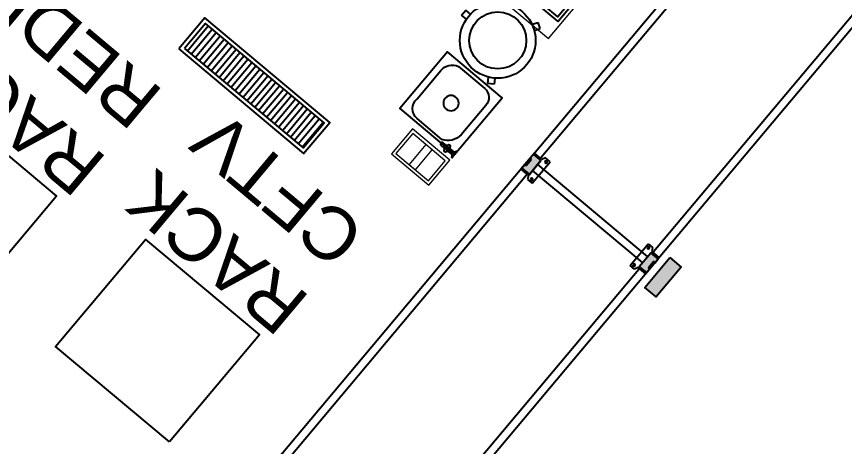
# Model space of a CAD drawing. Header units: metres. Extents: x 822482 to 822767, y 9662202 to 9662512.
# Drawn here: x 822702.49 to 822707.57, y 9662401.9 to 9662404.54 of the extents above; entities that cross this region are included whole.
import ezdxf

# ---------------------------------------------------------------- set-up
doc = ezdxf.new("R2010")
doc.units = ezdxf.units.M
for name, color, linetype, lineweight in [('20006_ARQ_1400_3PV$0$I-PONTO-ELE', 114, 'Continuous', 0), ('ARQ_NE_MOBILIÁRIOS', 251, 'Continuous', 0), ('ARQ_NE_PORTAPALLETS', 251, 'Continuous', 0)]:
    doc.layers.add(name, color=color, linetype=linetype, lineweight=lineweight)
doc.layers.add('ARQ_NE_COTAS', color=7, linetype='Continuous', true_color=0x000000)
doc.layers.add('ARQ_NE_GRELHAS', color=7, linetype='Continuous', true_color=0x0032c7)
for name, color, linetype in [('ARQ_NE_EQUIPAMENTOS', 7, 'Continuous'), ('AÇO INOX', 11, 'Continuous'), ('wbc_gond_planta', 7, 'Continuous')]:
    doc.layers.add(name, color=color, linetype=linetype)
doc.layers.add('ARQ_NE_INOX', color=7, linetype='Continuous', lineweight=0, true_color=0x0032c7)
doc.styles.add('20006_ARQ_1400_3PV$0$ROMANS', font='romans.shx')
doc.styles.get("Standard").update_dxf_attribs({"font": 'arial.ttf'})

# ---------------------------------------------------------------- blocks, each defined once
blk = doc.blocks.new('20006_ARQ_1400_3PV$0$ILV-014')
at = {"color": 0}
blk.add_lwpolyline([(0, 0.44), (0.455, 0.44), (0.455, 0), (0, 0)], close=True, dxfattribs=at)
blk.add_lwpolyline([(0.02167001351724392, 0.3202935160819689), (0.02167001351724392, 0.1212028945708084, 0.4643458994565086), (0.1139861987649348, 0.04323167111190891), (0.341707182136132, 0.04323167111190891, 0.3376475339818152), (0.4295271034063944, 0.1101670568421263), (0.4295271034063944, 0.3209688337853274, 0.4357182790879758), (0.3539637761542533, 0.391980523107835), (0.1184374823284143, 0.391980523107835, 0.3175354950386107), (0.02167001351724392, 0.3202935160819689, 1.395828122788316)], format="xyb", dxfattribs=at)
blk.add_circle((0.2278466904505334, 0.22), 0.04707355878347441, dxfattribs=at)
blk = doc.blocks.new('100100T11R230100')
at = {"layer": 'wbc_gond_planta'}
for points in [[(3, -1), (3, 0), (0, 0), (0, -6), (11, -6), (11, 0), (8, 0), (8, -1)], [(244, -1), (244, 0), (241, 0), (241, -6), (252, -6), (252, 0), (249, 0), (249, -1)], [(8, -99), (8, -100), (11, -100), (11, -94), (0, -94), (0, -100), (3, -100), (3, -99)], [(249, -99), (249, -100), (252, -100), (252, -94), (241, -94), (241, -100), (244, -100), (244, -99)]]:
    blk.add_hatch(color=8, dxfattribs=at).paths.add_polyline_path(points)
at = {"layer": 'wbc_gond_planta', "color": 8, "linetype": 'Continuous'}
for p, q in [((-0.9759548485362757, 0), (11.97604515146395, 0)), ((-0.9759548485362757, -6.0145163657171), (-0.9759548485362757, 0)), ((11.97604515146395, 0), (11.97604515146395, -6.014526026236581)), ((240.0240451514637, 0), (252.9760451514639, 0)), ((240.0240451514637, -6.0145163657171), (240.0240451514637, 0)), ((252.9760451514639, 0), (252.9760451514639, -6.014526026236581)), ((-3.09997742426367, -7.185541744968759), (-0.9759548485362757, -6.0145163657171)), ((-3.09997742426367, -10.69999999999982), (-3.09997742426367, -7.185541744968759)), ((11.97604515146395, -6.014526026237036), (14.10002257573615, -7.185542341804648)), ((14.10002257573615, -7.185542341804648), (14.10002257573615, -10.69999999999982)), ((237.9000225757363, -7.185541744968759), (240.0240451514637, -6.0145163657171)), ((237.9000225757363, -10.69999999999982), (237.9000225757363, -7.185541744968759)), ((252.9760451514639, -6.014526026237036), (255.1000225757361, -7.185542341804648)), ((255.1000225757361, -7.185542341804648), (255.1000225757361, -10.69999999999982)), ((14.10002257573615, -10.69999999999982), (-3.09997742426367, -10.69999999999982)), ((255.1000225757361, -10.69999999999982), (237.9000225757363, -10.69999999999982)), ((14.10002257573615, -89.30000000000018), (-3.09997742426367, -89.30000000000018)), ((-3.09997742426367, -89.30000000000018), (-3.09997742426367, -92.81445825503124)), ((14.10002257573615, -92.81445765819535), (14.10002257573615, -89.30000000000018)), ((255.1000225757361, -89.30000000000018), (237.9000225757363, -89.30000000000018)), ((237.9000225757363, -89.30000000000018), (237.9000225757363, -92.81445825503124)), ((255.1000225757361, -92.81445765819535), (255.1000225757361, -89.30000000000018)), ((-3.09997742426367, -92.81445825503124), (-0.9759548485362757, -93.9854836342829)), ((-0.9759548485362757, -93.9854836342829), (-0.9759548485362757, -100)), ((11.97604515146395, -93.98547397376296), (14.10002257573615, -92.81445765819535)), ((11.97604515146395, -100), (11.97604515146395, -93.98547397376342)), ((237.9000225757363, -92.81445825503124), (240.0240451514637, -93.9854836342829)), ((240.0240451514637, -93.9854836342829), (240.0240451514637, -100)), ((252.9760451514639, -93.98547397376296), (255.1000225757361, -92.81445765819535)), ((252.9760451514639, -100), (252.9760451514639, -93.98547397376342)), ((-0.9759548485362757, -100), (11.97604515146395, -100)), ((240.0240451514637, -100), (252.9760451514639, -100))]:
    blk.add_line(p, q, dxfattribs=at)
at = {"layer": 'wbc_gond_planta', "color": 8}
for p, q in [((3, 0), (0, 0)), ((0, 0), (0, -6)), ((3, -1), (3, 0)), ((8, 0), (8, -1)), ((8, 0), (11, 0)), ((11, 0), (241, 0)), ((11, 0), (11, -6)), ((244, 0), (241, 0)), ((241, 0), (241, -6)), ((244, -1), (244, 0)), ((249, 0), (249, -1)), ((249, 0), (252, 0)), ((252, 0), (252, -6)), ((8, -1), (3, -1)), ((11, -5), (241, -5)), ((249, -1), (244, -1)), ((11, -6), (0, -6)), ((3, -94), (3, -6)), ((8, -94), (8, -6)), ((252, -6), (241, -6)), ((244, -94), (244, -6)), ((249, -94), (249, -6)), ((0, -100), (0, -94)), ((11, -94), (0, -94)), ((11, -100), (11, -94)), ((11, -95), (241, -95)), ((241, -100), (241, -94)), ((252, -94), (241, -94)), ((252, -100), (252, -94)), ((3, -100), (0, -100)), ((8, -99), (3, -99)), ((3, -99), (3, -100)), ((8, -100), (8, -99)), ((8, -100), (11, -100)), ((11, -100), (241, -100)), ((244, -100), (241, -100)), ((249, -99), (244, -99)), ((244, -99), (244, -100)), ((249, -100), (249, -99)), ((249, -100), (252, -100))]:
    blk.add_line(p, q, dxfattribs=at)
for points in [[(3, -1), (3, 0), (0, 0), (0, -6), (11, -6), (11, 0), (8, 0), (8, -1)], [(244, -1), (244, 0), (241, 0), (241, -6), (252, -6), (252, 0), (249, 0), (249, -1)], [(8, -99), (8, -100), (11, -100), (11, -94), (0, -94), (0, -100), (3, -100), (3, -99)], [(249, -99), (249, -100), (252, -100), (252, -94), (241, -94), (241, -100), (244, -100), (244, -99)]]:
    blk.add_lwpolyline(points, close=True, dxfattribs=at)
for centre in [(-1.399977424263852, -9), (12.40002257573633, -9), (239.6000225757361, -9), (253.4000225757363, -9), (-1.399977424263852, -91), (12.40002257573633, -91), (239.6000225757361, -91), (253.4000225757363, -91)]:
    blk.add_circle(centre, 0.7000000000000001, dxfattribs=at)
blk = doc.blocks.new('protetor')
blk.add_hatch(color=8).paths.add_polyline_path([(-3.5, -5), (-3.5, -14), (20.5, -14), (20.5, -5)])
at = {"color": 8}
blk.add_lwpolyline([(-3.5, -5), (-3.5, -14), (20.5, -14), (20.5, -5)], close=True, dxfattribs=at)
blk = doc.blocks.new('20006_ARQ_1400_3PV$0$IC-001')
at = {"color": 0}
for p, q in [((0.1972771088694572, 0.3871580313389131), (0.1972771088694572, 0.425386268303555)), ((0.1972771088694572, 0.425386268303555), (0.2372771088703303, 0.425386268303555)), ((0.2372771088703303, 0.3871580313389131), (0.2372771088703303, 0.425386268303555)), ((0.01070662411802914, 0.05491396501747658), (-0.02197742227144772, 0.03342144386988366)), ((0.4320009205766837, 0.05772544476712937), (0.4646849669734365, 0.03623292361953645)), ((0, 0), (-0.02197742227144772, 0.03342144386988366)), ((0.03099807920079911, 0.02038385531341191), (0, 0)), ((0.4117094655011897, 0.0231953350630647), (0.4427075447019888, 0.00281147974965279)), ((0.4427075447019888, 0.00281147974965279), (0.4646849669734365, 0.03623292361953645))]:
    blk.add_line(p, q, dxfattribs=at)
for radius in [0.2324999999999962, 0.1749999999999985]:
    blk.add_circle((0.2203680179591174, 0.1552737225902092), radius, dxfattribs=at)
blk = doc.blocks.new('20006_ARQ_1400_3PV$0$QEM-062')
at = {"color": 0, "linetype": 'ByBlock'}
for points in [[(0, -0.6499999999999773), (0.5, -0.6499999999999773), (0.5, 0), (0, 0)], [(0.1126820094535788, -0.4883832191040938), (0.3866295498360728, -0.4883832191040938), (0.3866295498360728, -0.6022626364671169), (0.1126820094535788, -0.6022626364671169)]]:
    blk.add_lwpolyline(points, close=True, dxfattribs=at)
for points in [[(0.4800000000000182, -0.07346926009006438), (0.4800000000000182, -0.01999999999998181), (0.01999999999998181, -0.01999999999998181), (0.01999999999998181, -0.07346926009006438)], [(0.5, -0.07346926009006438), (0, -0.07346926009006438)], [(0.5, -0.08346926009005529), (0, -0.08346926009005529)], [(0.01999999999998181, -0.08346926009005529), (0.01999999999998181, -0.6299999999999955), (0.4800000000000182, -0.6299999999999955), (0.4800000000000182, -0.08346926009005529)], [(0.01999999999998181, -0.1406282982193261), (0.4800000000000182, -0.1406282982193261)], [(0.01999999999998181, -0.4463086727670316), (0.4800000000000182, -0.4463086727670316)]]:
    blk.add_lwpolyline(points, dxfattribs=at)
at = {"layer": '20006_ARQ_1400_3PV$0$I-PONTO-ELE', "color": 0, "style": '20006_ARQ_1400_3PV$0$ROMANS'}
blk.add_text('EL', height=0.075, dxfattribs=at).set_placement((0.0116424848316683, -0.2222893914188262))
blk = doc.blocks.new('GRELHAS')
at = {"layer": 'ARQ_NE_GRELHAS', "transparency": 33554687}
h = blk.add_hatch(dxfattribs=at)
h.set_pattern_fill('LINE', color=256, scale=0.009999999999999997, angle=-50.00901037653671, style=0)
h.set_pattern_definition([(90, (631.2316822251305, -127.4565885830671), (-0.03175000000000001, 1.387778780781446e-17), [])])
h.paths.add_polyline_path([(666.075724998489, -130.6975861592218), (665.1257249992341, -130.6975861601532), (665.1257249992341, -130.8975861538202), (666.0757249994203, -130.8975861575454)])
for points in [[(666.1007249988616, -130.6725861616433), (665.1007250007242, -130.6725861597806), (665.1007250007242, -130.922586155124), (666.1007250007242, -130.9225861607119)], [(666.075724998489, -130.6975861592218), (665.1257249992341, -130.6975861601532), (665.1257249992341, -130.8975861538202), (666.0757249994203, -130.8975861575454)]]:
    blk.add_lwpolyline(points, close=True, dxfattribs=at)
blk = doc.blocks.new('SUPORTE DE MANGUEIRA')
at = {"layer": 'ARQ_NE_INOX', "linetype": 'Continuous'}
for points in [[(1529.799011349364, 941.847717374862), (1529.799011349364, 941.5477173748618), (1529.999011349364, 941.5477173748618), (1529.999011349364, 941.847717374862), (1529.799011349364, 941.847717374862)], [(1529.819011349364, 941.6727173748618), (1529.979011349364, 941.6727173748618), (1529.979011349364, 941.722717374862), (1529.819011349364, 941.722717374862), (1529.819011349364, 941.6727173748618)]]:
    blk.add_lwpolyline(points, dxfattribs=at)
blk.add_lwpolyline([(1529.819011349364, 941.827717374862), (1529.819011349364, 941.5677173748618), (1529.979011349364, 941.5677173748618), (1529.979011349364, 941.827717374862)], close=True, dxfattribs=at)
blk = doc.blocks.new('KHG')
at = {"layer": 'ARQ_NE_EQUIPAMENTOS', "color": 18, "true_color": 0x000000}
for points in [[(419278.6462143983, 29207.20098914697), (419278.6462143859, 29210.4213396467, 0.0874715796955133), (419278.6371846173, 29210.47258307235), (419278.3730300639, 29211.19833842941, 0.3152913824035739), (419278.2322168498, 29211.29693407844), (419277.9868664482, 29211.29693398314), (419277.9868664484, 29208.79940541705), (419277.9868664487, 29206.30187761314), (419278.2322168419, 29206.30187762508, 0.3153010071310521), (419278.3730317554, 29206.40047812675), (419278.6462143984, 29207.15103706651)], [(419284.5994944043, 29206.3822659186, -0.1278932280282763), (419283.3423803797, 29206.3822676791, -0.3211733762751796), (419283.2679001184, 29206.47163278753, 0.3718855233922686), (419281.6431681207, 29208.09636202771, -0.3211734091580656), (419281.5537999156, 29208.17086181003, -0.1278932280422686), (419281.5538046709, 29209.42796731226, -0.3211734091513137), (419281.6431874635, 29209.50245022786, 0.3718807252860344), (419283.2679001176, 29211.12717880321, -0.3211733434015745), (419283.3423908522, 29211.2165457677, -0.1278932886176812), (419284.5995047453, 29211.21654310094, -0.3211734749046405), (419284.6739848237, 29211.12717842086, 0.3718858965534705), (419286.2987150015, 29209.50244928685, -0.3211733434079428), (419286.3880820249, 29209.42795862305, -0.1278932593353975), (419286.3880801102, 29208.1708430137, -0.3211733927194429), (419286.2987149367, 29208.09636154371, 0.3718856590833964), (419284.6739875957, 29206.47163566462, -0.3211734461375491)], [(419283.9709424569, 29207.95024596416, -1), (419283.9709424567, 29209.64856487081, -1)]]:
    blk.add_lwpolyline(points, format="xyb", close=True, dxfattribs=at)
blk.add_lwpolyline([(419278.6462143983, 29207.20098914697), (419278.6822727429, 29207.20098914773, 0.3889208303143155), (419278.8813330861, 29207.38338924431), (419278.8959671789, 29207.5506399908), (419278.8959671786, 29210.0481723678), (419278.8813312731, 29210.21544377854, 0.3889023886993143), (419278.6822655606, 29210.39782390082), (419278.6462113495, 29210.39782397378)], format="xyb", dxfattribs=at)
for points in [[(419278.8959671786, 29209.85835857791), (419282.58119872, 29209.85836467565)], [(419285.4036947687, 29209.85837001116), (419288.0743681764, 29209.85837382226), (419288.2878089014, 29209.82270280216), (419288.4901263362, 29209.71569431491), (419288.6607948012, 29209.54820644801), (419288.7919607419, 29209.33027641569), (419288.8757614582, 29209.07193533474), (419288.9036970629, 29208.79940389349), (419288.8757614583, 29208.52687397658), (419288.7919607421, 29208.26853289562), (419288.6607948012, 29208.05060133893), (419288.4901263363, 29207.88311423417), (419288.2878089016, 29207.77610650907), (419288.074390979, 29207.74043777548), (419285.4036947688, 29207.7404423484)], [(419282.58119872, 29207.74044692131), (419278.8959671789, 29207.74045301852)], [(419281.9329603786, 29207.74044844563), (419281.8085260557, 29207.74044844563)]]:
    blk.add_lwpolyline(points, dxfattribs=at)
blk = doc.blocks.new('*U384')
at = {"layer": 'ARQ_NE_INOX'}
blk.add_lwpolyline([(1.200000000000026, -0.6999999999999508), (2.664535259100376e-14, -0.7), (0, 0), (1.2, 4.923064533989502e-14)], close=True, dxfattribs=at)
blk = doc.blocks.new('A$C8f1b9c42')
at = {"layer": 'ARQ_NE_EQUIPAMENTOS', "transparency": 33554687}
for name, p, xscale, yscale, zscale, rotation in [('KHG', (-3893.332394395024, 40.47029007412493), -0.01, 0.01, 0.01, 179.9999999102577), ('protetor', (298.0777080832049, -251.9473623409867), -0.01000000003719728, 0.01000000003719728, 0.01000000003719728, 270)]:
    blk.add_blockref(name, p, dxfattribs=dict(at, xscale=xscale, yscale=yscale, zscale=zscale, rotation=rotation))
at = {"layer": 'ARQ_NE_EQUIPAMENTOS', "transparency": 33554687, "xscale": -1, "rotation": 90}
blk.add_blockref('20006_ARQ_1400_3PV$0$ILV-014', (299.8874793602154, -251.6177105475217), dxfattribs=at)
at = {"layer": 'ARQ_NE_EQUIPAMENTOS', "transparency": 33554687, "rotation": 270}
for name, p in [('20006_ARQ_1400_3PV$0$IC-001', (299.5399923939258, -252.1047387942672)), ('20006_ARQ_1400_3PV$0$QEM-062', (300.1372764576226, -252.6514800414443))]:
    blk.add_blockref(name, p, dxfattribs=at)
at = {"layer": 'ARQ_NE_GRELHAS', "linetype": 'Continuous', "transparency": 33554687}
blk.add_blockref('GRELHAS', (-364.939087244682, -120.3537672478706), dxfattribs=at)
at = {"layer": 'ARQ_NE_MOBILIÁRIOS', "transparency": 33554687, "xscale": -0.9999999999999998, "rotation": 270.0000006333877}
blk.add_blockref('*U384', (300.163214453496, -253.734646808356), dxfattribs=at)
at = {"layer": 'ARQ_NE_PORTAPALLETS', "transparency": 33554687, "xscale": -0.01000000003719728, "yscale": 0.01000000003719728, "zscale": 0.01000000003719728, "rotation": 270}
for p in [(299.077687474899, -251.9295837245882), (299.077687474899, -254.3395837331191)]:
    blk.add_blockref('100100T11R230100', p, dxfattribs=at)
at = {"layer": 'AÇO INOX', "linetype": 'Continuous', "rotation": 90.00000009440726}
blk.add_blockref('SUPORTE DE MANGUEIRA', (1241.29519370757, -1781.370517898351), dxfattribs=at)
blk.add_blockref('SUPORTE DE MANGUEIRA', (1241.29519370757, -1781.370517898351), dxfattribs=at)

msp = doc.modelspace()

# ---------------------------------------------------------------- linework, layer by layer
at = {"layer": 'ARQ_NE_COTAS', "color": 152, "true_color": 0x2776bb}
msp.add_lwpolyline([(822702.1792881149, 9662402.778034411), (822701.4799933347, 9662403.364625026), (822702.0317341641, 9662404.022374181), (822702.7310289443, 9662403.435783567)], close=True, dxfattribs=at)
at = {"layer": 'ARQ_NE_COTAS', "color": 4}
msp.add_lwpolyline([(822703.4248123195, 9662401.924995646), (822702.7255175399, 9662402.511586262), (822703.2772583693, 9662403.169335417), (822703.9765531487, 9662402.582744801)], close=True, dxfattribs=at)

# ---------------------------------------------------------------- block references
at = {"ltscale": 10, "rotation": 140.0090103764572}
msp.add_blockref('A$C8f1b9c42', (822772.889044792, 9662018.469655523), dxfattribs=at)

# ---------------------------------------------------------------- texts
at = {"layer": 'ARQ_NE_COTAS', "color": 0, "char_height": 0.3228990914799198, "attachment_point": 1, "rotation": 140.0090103764572}
for s, insert in [('RACK \\PREDE', (822702.8441967192, 9662403.415442223)), ('RACK \\PCFTV', (822704.0897209217, 9662402.562403457))]:
    msp.add_mtext_dynamic_manual_height_columns(s, width=0.1352853854727324, gutter_width=1.614495457399599, heights=[0], dxfattribs=dict(at, insert=insert))

doc.saveas('drawing.dxf')
